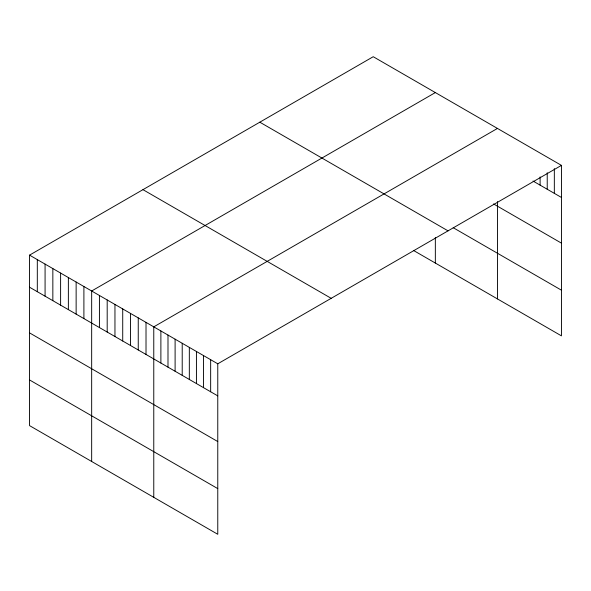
<?xml version="1.0" encoding="UTF-8"?>
<svg xmlns="http://www.w3.org/2000/svg" width="591" height="591" viewBox="0 0 591 591"><rect width="100%" height="100%" fill="white"/><g stroke="black" fill="none" stroke-linecap="round" stroke-linejoin="round"><path stroke-width="0.89" d="M29.55 255.135L217.769 363.805L217.769 534.286L29.55 425.623L29.55 255.135L373.231 56.714L561.45 165.377L561.45 335.865L413.604 250.51M435.345 92.573L91.664 290.994L91.664 461.482M497.452 128.432L153.771 326.853L153.771 497.341M217.769 363.805L561.45 165.377M533.008 181.038L561.45 197.46M493.574 203.947L561.45 243.137M453.201 227.698L561.45 290.188M259.818 122.189L448.037 230.859M142.963 189.659L331.182 298.322M29.55 287.219L217.769 395.881M29.55 332.888L217.769 441.558M29.55 379.947L217.769 488.617M554.336 168.605L554.336 193.36M547.229 172.749L547.229 189.253M540.115 176.894L540.115 185.146M497.452 201.62L497.452 298.92M435.345 237.479L435.345 263.054M210.655 359.697L210.655 391.781M203.548 355.59L203.548 387.674M196.434 351.49L196.434 383.566M189.327 347.382L189.327 379.466M182.213 343.275L182.213 375.359M175.106 339.175L175.106 371.251M167.992 335.067L167.992 367.151M160.885 330.96L160.885 363.044M146.014 322.376L146.014 354.452M138.25 317.892L138.25 349.975M130.485 313.407L130.485 345.491M122.721 308.923L122.721 341.007M114.957 304.446L114.957 336.523M107.193 299.962L107.193 332.046M99.428 295.478L99.428 327.562M83.9 286.517L83.9 318.593M76.136 282.033L76.136 314.116M68.371 277.548L68.371 309.632M60.607 273.064L60.607 305.148M52.843 268.58L52.843 300.664M45.079 264.103L45.079 296.18M37.314 259.619L37.314 291.703"/></g></svg>
